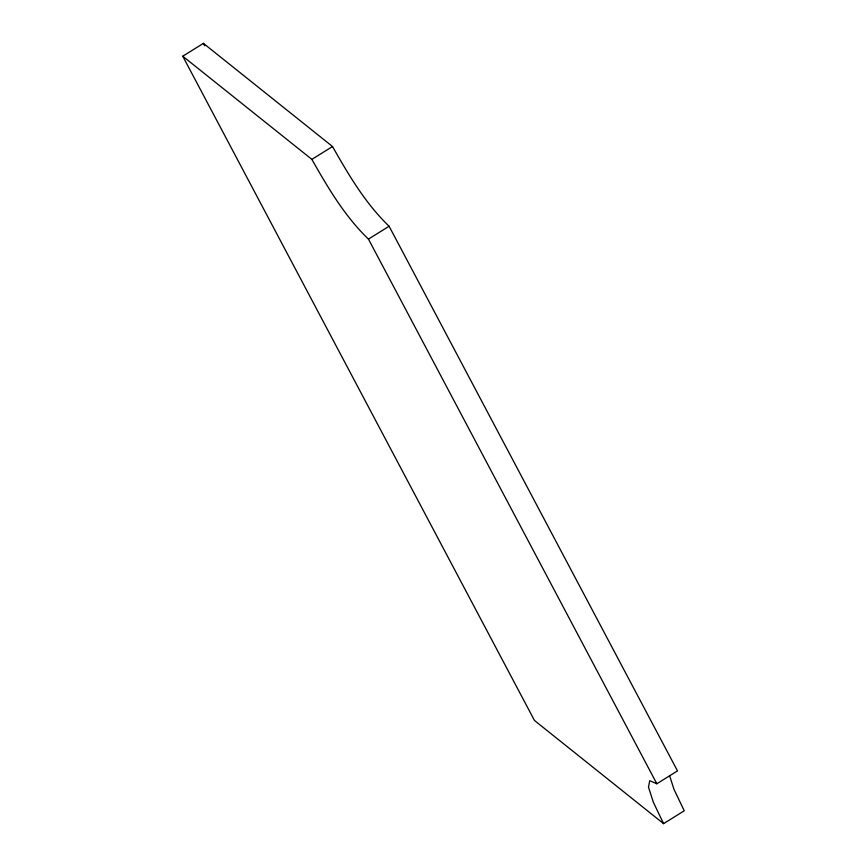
<?xml version="1.0" encoding="UTF-8"?>
<svg xmlns="http://www.w3.org/2000/svg" width="867" height="867" viewBox="0 0 867 867"><rect width="100%" height="100%" fill="white"/><g stroke="black" fill="none" stroke-linecap="round" stroke-linejoin="round"><path stroke-width="1.3" d="M663.58 823.65L534.473 720.477L182.764 56.214L203.42 43.35L332.527 146.523C348.588 174.852 365.44 203.517 389.11 226.244L677.495 770.893L656.839 783.757L649.708 780.69L648.494 787.193L653.36 802.278L663.58 823.65L684.236 810.786L674.017 789.414L669.552 775.586M182.764 56.214L311.871 159.376L332.527 146.523M311.871 159.376C327.943 187.716 344.784 216.382 368.464 239.108L389.11 226.244M368.464 239.108L656.839 783.757M203.42 43.35L204.688 45.745"/></g></svg>
